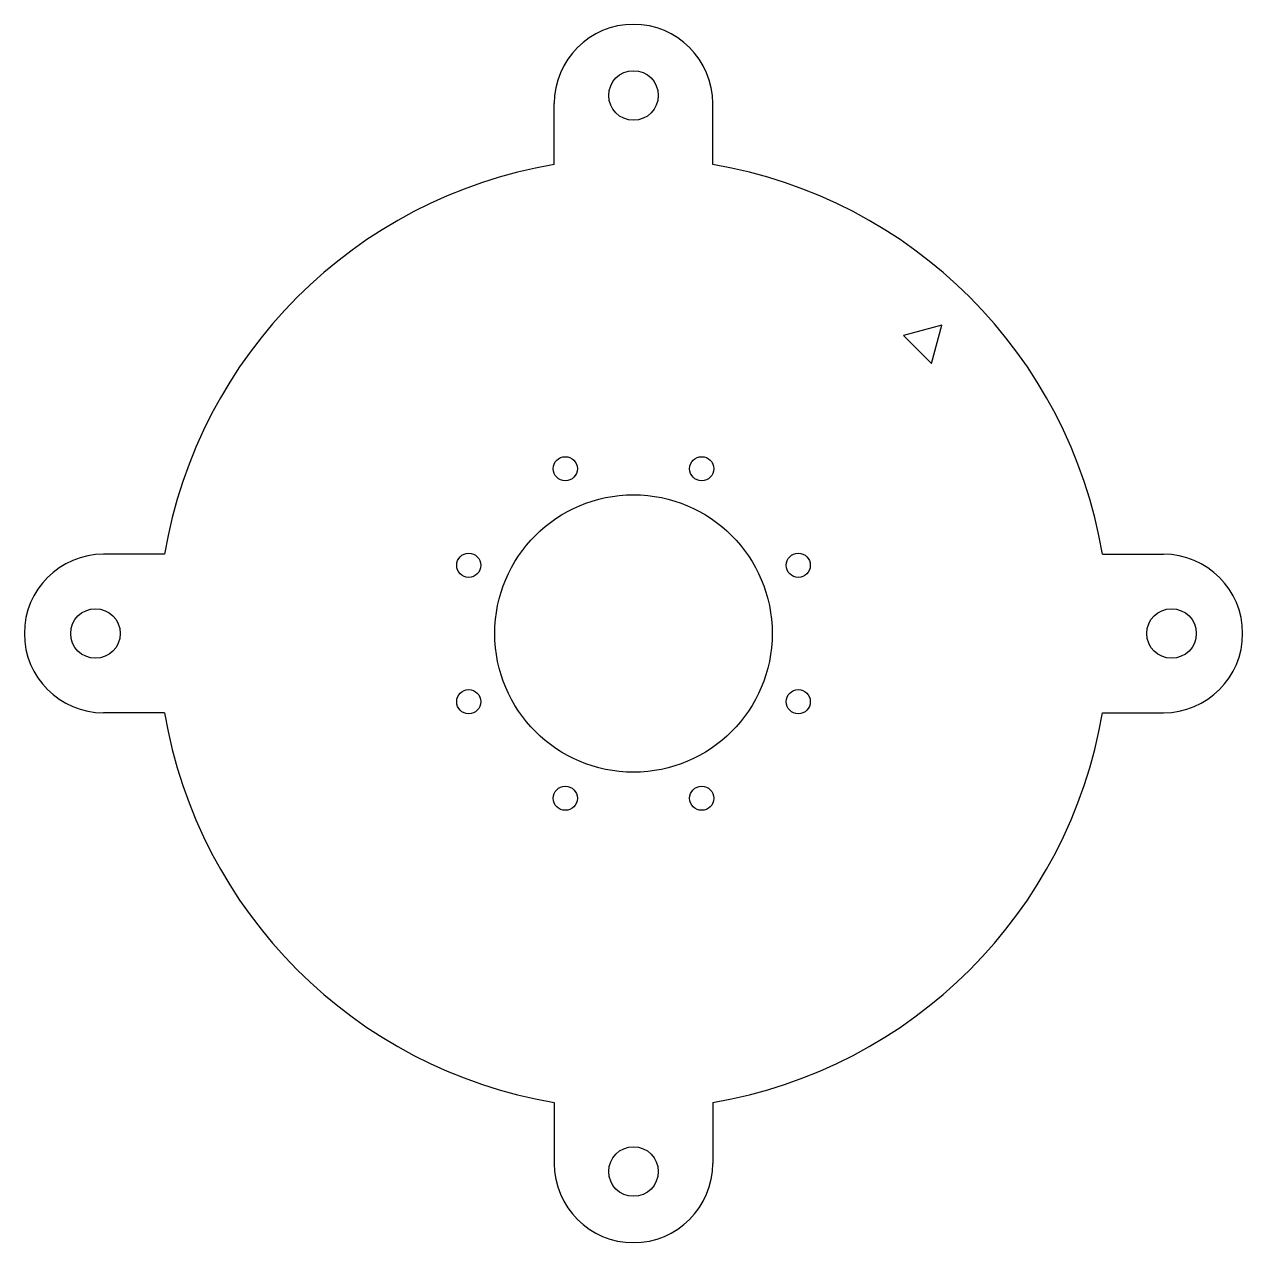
# Model space of a CAD drawing. Header units: millimetres. Extents: x -154 to 154, y -154 to 154.
import ezdxf

# ---------------------------------------------------------------- set-up
doc = ezdxf.new("R2010")
doc.units = ezdxf.units.MM

msp = doc.modelspace()

# ---------------------------------------------------------------- linework, layer by layer
at = {"color": 7, "linetype": 'Continuous', "lineweight": 25}
for p, q in [((-20, 118.32), (-20, 133.7)), ((20, 118.32), (20, 133.7)), ((77.78, 77.78), (68.12, 75.19)), ((75.19, 68.12), (77.78, 77.78)), ((68.12, 75.19), (75.19, 68.12)), ((-118.32, 20), (-133.7, 20)), ((118.32, 20), (133.7, 20)), ((-118.32, -20), (-133.7, -20)), ((118.32, -20), (133.7, -20)), ((-20, -118.32), (-20, -133.7)), ((20, -118.32), (20, -133.7))]:
    msp.add_line(p, q, dxfattribs=at)
for centre, radius in [((0, 135.76), 6.25), ((-17.22, 41.57), 3.05), ((17.22, 41.57), 3.05), ((0, 0), 35), ((-41.57, 17.22), 3.05), ((41.57, 17.22), 3.05), ((-135.76, 0), 6.25), ((135.76, 0), 6.25), ((-41.57, -17.22), 3.05), ((41.57, -17.22), 3.05), ((-17.22, -41.57), 3.05), ((17.22, -41.57), 3.05), ((0, -135.76), 6.25)]:
    msp.add_circle(centre, radius, dxfattribs=at)
for centre, radius, start, end in [((0, 133.7), 20, 0, 180), ((0, 0), 120, 99.5941, 170.4059), ((0, 0), 120, 9.5941, 80.4059), ((-133.7, 0), 20, 90, 270), ((133.7, 0), 20, 270, 90), ((0, 0), 120, 189.5941, 260.4059), ((0, 0), 120, 279.5941, 350.4059), ((0, -133.7), 20, 180, 0)]:
    msp.add_arc(centre, radius, start, end, dxfattribs=at)

doc.saveas('drawing.dxf')
